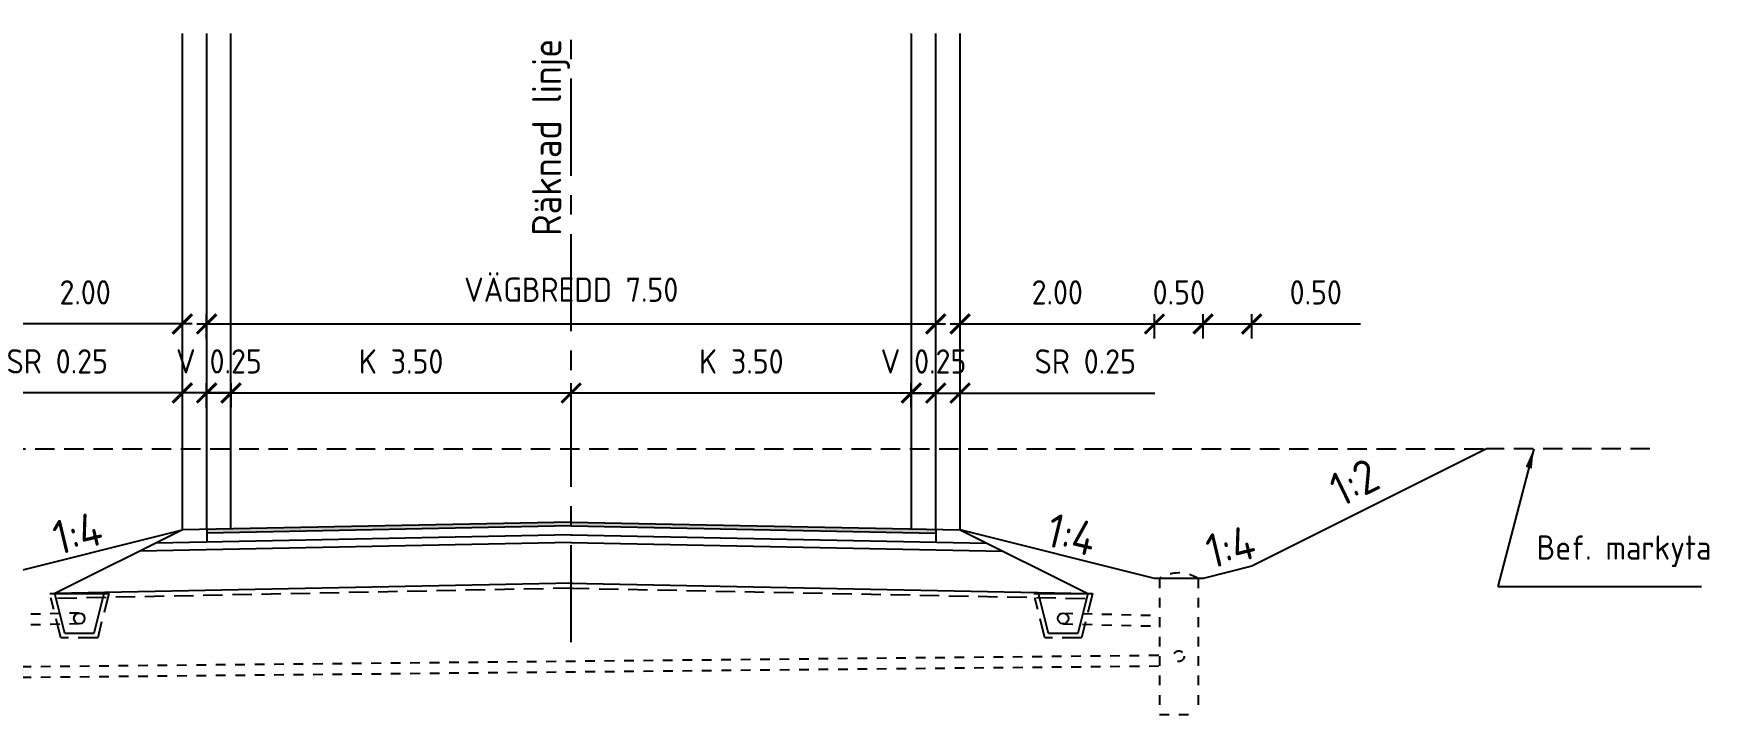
# Model space of a CAD drawing. Header units: metres. Extents: x 166439 to 168621, y 6226863 to 6228959.
# Drawn here: x 166604.68 to 166621.92, y 6226964.7 to 6226971.71 of the extents above; entities that cross this region are included whole.
import ezdxf

# ---------------------------------------------------------------- set-up
doc = ezdxf.new("R2010")
doc.units = ezdxf.units.M
doc.header["$LTSCALE"] = 0.1
doc.header["$MEASUREMENT"] = 0
for name, pattern in [('AA_DASHED_1', [2, 1, -1]), ('CENTER', [16, 10, -2, 2, -2]), ('DASHED_2', [3, 2, -1])]:
    doc.linetypes.add(name, pattern=pattern)
doc.layers.get('0').update_dxf_attribs({"linetype": 'CONTINUOUS'})
doc.layers.get('DEFPOINTS').update_dxf_attribs({"color": 5, "linetype": 'CONTINUOUS'})
for name, color, linetype in [('04_geotextil', 1, 'DASHED_2'), ('04_mått', 4, 'CONTINUOUS'), ('04_topp', 7, 'CONTINUOUS'), ('04_txt', 1, 'CONTINUOUS'), ('04_öb', 4, 'CONTINUOUS'), ('04_överyta', 3, 'CONTINUOUS'), ('3', 3, 'CONTINUOUS'), ('900_CENT', 4, 'CENTER'), ('Brunn_', 4, 'AA_DASHED_1'), ('M-372A', 8, 'DASHED_2'), ('M-373', 4, 'CONTINUOUS')]:
    doc.layers.add(name, color=color, linetype=linetype)
doc.styles.add('ISO', font='iso.shx')
doc.dimstyles.new('BH90$0', dxfattribs={"dimscale": 0.05, "dimtxt": 2.5, "dimasz": 2, "dimexe": 1, "dimexo": 5, "dimgap": 2, "dimtad": 1, "dimzin": 0, "dimdsep": 46, "dimtxsty": 'ISO', "dimblk1": 'ARCHTICK', "dimblk2": 'ARCHTICK', "dimsah": 1, "dimcen": 1.5, "dimdle": 1, "dimadec": 0, "dimazin": 0, "dimtfac": 1, "dimtix": 1, "dimtmove": 0, "dimatfit": 3, "dimfxl": 1.5, "dimfxlon": 1, "dimtolj": 1, "dimtzin": 0, "dimarcsym": 0})
doc.dimstyles.new('BH90$7', dxfattribs={"dimscale": 0.05, "dimtxt": 2.5, "dimasz": 3, "dimexe": 2, "dimexo": 20, "dimgap": 1, "dimtad": 1, "dimzin": 0, "dimdsep": 46, "dimtxsty": 'ISO', "dimblk1": 'OPEN90', "dimblk2": 'OPEN90', "dimsah": 1, "dimcen": 4, "dimdle": 2, "dimadec": 0, "dimazin": 0, "dimtfac": 1, "dimtix": 1, "dimtmove": 0, "dimatfit": 3, "dimfxl": 2, "dimtolj": 1, "dimtzin": 0, "dimarcsym": 0})

# ---------------------------------------------------------------- blocks, each defined once
blk = doc.blocks.new('_ARCHTICK')
at = {"color": 0, "linetype": 'ByBlock', "const_width": 0.15}
blk.add_lwpolyline([(-0.5, -0.5), (0.5, 0.5)], dxfattribs=at)
blk = doc.blocks.new('*D152')
at = {"layer": '04_mått', "color": 0, "lineweight": -2}
for p, q in [((166613.961, 6226967.856), (166613.961, 6226968.106)), ((166614.211, 6226967.856), (166614.211, 6226968.106)), ((166613.961, 6226968.006), (166613.761, 6226968.006)), ((166613.961, 6226968.006), (166614.211, 6226968.006)), ((166614.211, 6226968.006), (166616.216, 6226968.006))]:
    blk.add_line(p, q, dxfattribs=at)
at = {"layer": 'DEFPOINTS', "color": 0}
for p in [(166614.211, 6226968.006), (166613.961, 6226966.526), (166614.211, 6226966.521)]:
    blk.add_point(p, dxfattribs=at)
at = {"layer": '04_mått', "color": 0, "lineweight": -2, "xscale": 0.2, "yscale": 0.2, "zscale": 0.2}
blk.add_blockref('_ARCHTICK', (166613.961, 6226968.006), dxfattribs=at)
at = {"layer": '04_mått', "color": 0, "lineweight": -2, "xscale": 0.2, "yscale": 0.2, "zscale": 0.2, "rotation": 180}
blk.add_blockref('_ARCHTICK', (166614.211, 6226968.006), dxfattribs=at)
at = {"layer": '04_mått', "color": 0, "insert": (166615.499, 6226968.331), "char_height": 0.25, "attachment_point": 5, "style": 'ISO'}
blk.add_mtext('\\A1;{\\Fiso.shx;SR 0.25}', dxfattribs=at)
blk = doc.blocks.new('*D153')
at = {"layer": '04_mått', "color": 0, "lineweight": -2}
for p, q in [((166606.461, 6226968.567), (166606.461, 6226968.817)), ((166613.961, 6226968.567), (166613.961, 6226968.817)), ((166606.361, 6226968.717), (166614.061, 6226968.717))]:
    blk.add_line(p, q, dxfattribs=at)
at = {"layer": 'DEFPOINTS', "color": 0}
for p in [(166613.961, 6226968.717), (166606.461, 6226967.026), (166613.961, 6226966.526)]:
    blk.add_point(p, dxfattribs=at)
at = {"layer": '04_mått', "color": 0, "lineweight": -2, "xscale": 0.2, "yscale": 0.2, "zscale": 0.2, "rotation": 180}
blk.add_blockref('_ARCHTICK', (166606.461, 6226968.717), dxfattribs=at)
at = {"layer": '04_mått', "color": 0, "lineweight": -2, "xscale": 0.2, "yscale": 0.2, "zscale": 0.2}
blk.add_blockref('_ARCHTICK', (166613.961, 6226968.717), dxfattribs=at)
at = {"layer": '04_mått', "color": 0, "insert": (166610.211, 6226969.069), "char_height": 0.25, "attachment_point": 5, "style": 'ISO'}
blk.add_mtext('\\A1;VÄGBREDD 7.50', dxfattribs=at)
blk = doc.blocks.new('*D154')
at = {"layer": '04_mått', "color": 0, "lineweight": -2}
for p, q in [((166614.211, 6226968.567), (166614.211, 6226968.817)), ((166616.211, 6226968.567), (166616.211, 6226968.817)), ((166614.111, 6226968.717), (166616.311, 6226968.717))]:
    blk.add_line(p, q, dxfattribs=at)
at = {"layer": 'DEFPOINTS', "color": 0}
for p in [(166616.211, 6226968.717), (166614.211, 6226966.598), (166616.211, 6226966.098)]:
    blk.add_point(p, dxfattribs=at)
at = {"layer": '04_mått', "color": 0, "lineweight": -2, "xscale": 0.2, "yscale": 0.2, "zscale": 0.2, "rotation": 180}
blk.add_blockref('_ARCHTICK', (166614.211, 6226968.717), dxfattribs=at)
at = {"layer": '04_mått', "color": 0, "lineweight": -2, "xscale": 0.2, "yscale": 0.2, "zscale": 0.2}
blk.add_blockref('_ARCHTICK', (166616.211, 6226968.717), dxfattribs=at)
at = {"layer": '04_mått', "color": 0, "insert": (166615.211, 6226969.042), "char_height": 0.25, "attachment_point": 5, "style": 'ISO'}
blk.add_mtext('\\A1;2.00', dxfattribs=at)
blk = doc.blocks.new('*D155')
at = {"layer": '04_mått', "color": 0, "lineweight": -2}
for p, q in [((166616.211, 6226968.567), (166616.211, 6226968.817)), ((166616.711, 6226968.567), (166616.711, 6226968.817)), ((166616.111, 6226968.717), (166616.811, 6226968.717))]:
    blk.add_line(p, q, dxfattribs=at)
at = {"layer": 'DEFPOINTS', "color": 0}
for p in [(166616.711, 6226968.717), (166616.211, 6226966.098), (166616.711, 6226966.098)]:
    blk.add_point(p, dxfattribs=at)
at = {"layer": '04_mått', "color": 0, "lineweight": -2, "xscale": 0.2, "yscale": 0.2, "zscale": 0.2, "rotation": 180}
blk.add_blockref('_ARCHTICK', (166616.211, 6226968.717), dxfattribs=at)
at = {"layer": '04_mått', "color": 0, "lineweight": -2, "xscale": 0.2, "yscale": 0.2, "zscale": 0.2}
blk.add_blockref('_ARCHTICK', (166616.711, 6226968.717), dxfattribs=at)
at = {"layer": '04_mått', "color": 0, "insert": (166616.461, 6226969.042), "char_height": 0.25, "attachment_point": 5, "style": 'ISO'}
blk.add_mtext('\\A1;0.50', dxfattribs=at)
blk = doc.blocks.new('*D156')
at = {"layer": '04_mått', "color": 0, "lineweight": -2}
for p, q in [((166616.711, 6226968.567), (166616.711, 6226968.817)), ((166617.211, 6226968.567), (166617.211, 6226968.817)), ((166616.611, 6226968.717), (166617.211, 6226968.717)), ((166617.211, 6226968.717), (166618.329, 6226968.717))]:
    blk.add_line(p, q, dxfattribs=at)
at = {"layer": 'DEFPOINTS', "color": 0}
for p in [(166617.211, 6226968.717), (166617.211, 6226966.223), (166616.711, 6226966.098)]:
    blk.add_point(p, dxfattribs=at)
at = {"layer": '04_mått', "color": 0, "lineweight": -2, "xscale": 0.2, "yscale": 0.2, "zscale": 0.2, "rotation": 180}
blk.add_blockref('_ARCHTICK', (166616.711, 6226968.717), dxfattribs=at)
at = {"layer": '04_mått', "color": 0, "lineweight": -2, "xscale": 0.2, "yscale": 0.2, "zscale": 0.2}
blk.add_blockref('_ARCHTICK', (166617.211, 6226968.717), dxfattribs=at)
at = {"layer": '04_mått', "color": 0, "insert": (166617.87, 6226969.042), "char_height": 0.25, "attachment_point": 5, "style": 'ISO'}
blk.add_mtext('\\A1;0.50', dxfattribs=at)
blk = doc.blocks.new('*D157')
at = {"layer": '04_mått', "color": 0, "lineweight": -2}
for p, q in [((166606.711, 6226967.856), (166606.711, 6226968.106)), ((166610.211, 6226967.856), (166610.211, 6226968.106)), ((166610.311, 6226968.006), (166606.611, 6226968.006))]:
    blk.add_line(p, q, dxfattribs=at)
at = {"layer": 'DEFPOINTS', "color": 0}
for p in [(166606.711, 6226968.006), (166606.711, 6226966.407), (166610.211, 6226966.427)]:
    blk.add_point(p, dxfattribs=at)
at = {"layer": '04_mått', "color": 0, "lineweight": -2, "xscale": 0.2, "yscale": 0.2, "zscale": 0.2, "rotation": 180}
blk.add_blockref('_ARCHTICK', (166606.711, 6226968.006), dxfattribs=at)
at = {"layer": '04_mått', "color": 0, "lineweight": -2, "xscale": 0.2, "yscale": 0.2, "zscale": 0.2}
blk.add_blockref('_ARCHTICK', (166610.211, 6226968.006), dxfattribs=at)
at = {"layer": '04_mått', "color": 0, "insert": (166608.461, 6226968.331), "char_height": 0.25, "attachment_point": 5, "style": 'ISO'}
blk.add_mtext('\\A1;K 3.50', dxfattribs=at)
blk = doc.blocks.new('*D158')
at = {"layer": '04_mått', "color": 0, "lineweight": -2}
for p, q in [((166604.211, 6226968.567), (166604.211, 6226968.817)), ((166606.211, 6226968.567), (166606.211, 6226968.817)), ((166606.311, 6226968.717), (166604.111, 6226968.717))]:
    blk.add_line(p, q, dxfattribs=at)
at = {"layer": 'DEFPOINTS', "color": 0}
for p in [(166604.211, 6226968.717), (166604.211, 6226966.598), (166606.211, 6226966.598)]:
    blk.add_point(p, dxfattribs=at)
at = {"layer": '04_mått', "color": 0, "lineweight": -2, "xscale": 0.2, "yscale": 0.2, "zscale": 0.2, "rotation": 180}
blk.add_blockref('_ARCHTICK', (166604.211, 6226968.717), dxfattribs=at)
at = {"layer": '04_mått', "color": 0, "lineweight": -2, "xscale": 0.2, "yscale": 0.2, "zscale": 0.2}
blk.add_blockref('_ARCHTICK', (166606.211, 6226968.717), dxfattribs=at)
at = {"layer": '04_mått', "color": 0, "insert": (166605.211, 6226969.042), "char_height": 0.25, "attachment_point": 5, "style": 'ISO'}
blk.add_mtext('\\A1;2.00', dxfattribs=at)
blk = doc.blocks.new('*D159')
at = {"layer": '04_mått', "color": 0, "lineweight": -2}
for p, q in [((166610.211, 6226967.856), (166610.211, 6226968.106)), ((166613.711, 6226967.856), (166613.711, 6226968.106)), ((166613.811, 6226968.006), (166610.111, 6226968.006))]:
    blk.add_line(p, q, dxfattribs=at)
at = {"layer": 'DEFPOINTS', "color": 0}
for p in [(166610.211, 6226968.006), (166613.711, 6226966.698), (166610.211, 6226966.678)]:
    blk.add_point(p, dxfattribs=at)
at = {"layer": '04_mått', "color": 0, "lineweight": -2, "xscale": 0.2, "yscale": 0.2, "zscale": 0.2, "rotation": 180}
blk.add_blockref('_ARCHTICK', (166610.211, 6226968.006), dxfattribs=at)
at = {"layer": '04_mått', "color": 0, "lineweight": -2, "xscale": 0.2, "yscale": 0.2, "zscale": 0.2}
blk.add_blockref('_ARCHTICK', (166613.711, 6226968.006), dxfattribs=at)
at = {"layer": '04_mått', "color": 0, "insert": (166611.961, 6226968.331), "char_height": 0.25, "attachment_point": 5, "style": 'ISO'}
blk.add_mtext('\\A1;K 3.50', dxfattribs=at)
blk = doc.blocks.new('*D160')
at = {"layer": '04_mått', "color": 0, "lineweight": -2}
for p, q in [((166613.709, 6226967.856), (166613.709, 6226968.106)), ((166613.961, 6226967.856), (166613.961, 6226968.106)), ((166613.709, 6226968.006), (166613.509, 6226968.006)), ((166613.709, 6226968.006), (166613.961, 6226968.006)), ((166613.961, 6226968.006), (166614.161, 6226968.006))]:
    blk.add_line(p, q, dxfattribs=at)
at = {"layer": 'DEFPOINTS', "color": 0}
for p in [(166613.961, 6226968.006), (166613.709, 6226966.608), (166613.961, 6226966.598)]:
    blk.add_point(p, dxfattribs=at)
at = {"layer": '04_mått', "color": 0, "lineweight": -2, "xscale": 0.2, "yscale": 0.2, "zscale": 0.2}
blk.add_blockref('_ARCHTICK', (166613.709, 6226968.006), dxfattribs=at)
at = {"layer": '04_mått', "color": 0, "lineweight": -2, "xscale": 0.2, "yscale": 0.2, "zscale": 0.2, "rotation": 180}
blk.add_blockref('_ARCHTICK', (166613.961, 6226968.006), dxfattribs=at)
at = {"layer": '04_mått', "color": 0, "insert": (166613.835, 6226968.331), "char_height": 0.25, "attachment_point": 5, "style": 'ISO'}
blk.add_mtext('\\A1;V 0.25', dxfattribs=at)
blk = doc.blocks.new('*D165')
at = {"layer": '04_mått', "color": 0, "lineweight": -2}
for p, q in [((166606.211, 6226967.857), (166606.211, 6226968.107)), ((166606.461, 6226967.857), (166606.461, 6226968.107)), ((166606.211, 6226968.007), (166604.206, 6226968.007)), ((166606.461, 6226968.007), (166606.211, 6226968.007)), ((166606.461, 6226968.007), (166606.661, 6226968.007))]:
    blk.add_line(p, q, dxfattribs=at)
at = {"layer": 'DEFPOINTS', "color": 0}
for p in [(166606.211, 6226968.007), (166606.211, 6226966.522), (166606.461, 6226966.527)]:
    blk.add_point(p, dxfattribs=at)
at = {"layer": '04_mått', "color": 0, "lineweight": -2, "xscale": 0.2, "yscale": 0.2, "zscale": 0.2}
for p, rotation in [((166606.211, 6226968.007), 359.9954233463644), ((166606.461, 6226968.007), 179.9954233463644)]:
    blk.add_blockref('_ARCHTICK', p, dxfattribs=dict(at, rotation=rotation))
at = {"layer": '04_mått', "color": 0, "insert": (166604.924, 6226968.332), "char_height": 0.25, "attachment_point": 5, "rotation": 359.9954, "style": 'ISO'}
blk.add_mtext('\\A1;{\\Fiso.shx;SR 0.25}', dxfattribs=at)
blk = doc.blocks.new('*D166')
at = {"layer": '04_mått', "color": 0, "lineweight": -2}
for p, q in [((166606.461, 6226967.857), (166606.461, 6226968.107)), ((166606.713, 6226967.857), (166606.713, 6226968.107)), ((166606.461, 6226968.007), (166606.261, 6226968.007)), ((166606.713, 6226968.007), (166606.461, 6226968.007)), ((166606.713, 6226968.007), (166606.913, 6226968.007))]:
    blk.add_line(p, q, dxfattribs=at)
at = {"layer": 'DEFPOINTS', "color": 0}
for p in [(166606.461, 6226968.007), (166606.461, 6226966.599), (166606.713, 6226966.609)]:
    blk.add_point(p, dxfattribs=at)
at = {"layer": '04_mått', "color": 0, "lineweight": -2, "xscale": 0.2, "yscale": 0.2, "zscale": 0.2}
for p, rotation in [((166606.461, 6226968.007), 359.9954233463644), ((166606.713, 6226968.007), 179.9954233463644)]:
    blk.add_blockref('_ARCHTICK', p, dxfattribs=dict(at, rotation=rotation))
at = {"layer": '04_mått', "color": 0, "insert": (166606.587, 6226968.332), "char_height": 0.25, "attachment_point": 5, "rotation": 359.9954, "style": 'ISO'}
blk.add_mtext('\\A1;V 0.25', dxfattribs=at)

msp = doc.modelspace()

# ---------------------------------------------------------------- hatches: boundary and pattern name
at = {"layer": '04_topp'}
h = msp.add_hatch(color=256, dxfattribs=at)
h.paths.add_polyline_path([(166606.7111, 6226966.6083), (166606.4611, 6226966.6033), (166606.4611, 6226966.5632), (166606.7111, 6226966.5682)])
h.paths.add_polyline_path([(166610.2111, 6226966.6382), (166610.2111, 6226966.6783), (166610.2111, 6226966.6783), (166606.7111, 6226966.6083), (166606.7111, 6226966.5682)])
h.paths.add_polyline_path([(166610.2111, 6226966.6783), (166610.2111, 6226966.6382), (166613.7111, 6226966.5682), (166613.7111, 6226966.6083)])
h.paths.add_polyline_path([(166613.9611, 6226966.6033), (166613.7111, 6226966.6083), (166613.7111, 6226966.5682), (166613.9611, 6226966.5632)])

# ---------------------------------------------------------------- linework, layer by layer
at = {"layer": '04_geotextil'}
for p, q in [((166610.2247, 6226965.9984), (166604.8993, 6226965.8919)), ((166610.1975, 6226965.9984), (166615.5229, 6226965.8919)), ((166604.9618, 6226965.4869), (166604.8587, 6226965.8992)), ((166605.4536, 6226965.9419), (166605.3399, 6226965.4869)), ((166615.0823, 6226965.4869), (166614.9792, 6226965.8992)), ((166615.5741, 6226965.9419), (166615.4604, 6226965.4869)), ((166605.3399, 6226965.4869), (166604.9618, 6226965.4869)), ((166615.4604, 6226965.4869), (166615.0823, 6226965.4869))]:
    msp.add_line(p, q, dxfattribs=at)
at = {"layer": '04_öb'}
for p, q in [((166606.2111, 6226966.5983), (166604.8983, 6226965.9419)), ((166614.2111, 6226966.5983), (166615.5239, 6226965.9419)), ((166610.2153, 6226966.4683), (166605.7735, 6226966.3795)), ((166610.2069, 6226966.4683), (166614.6487, 6226966.3795)), ((166610.2237, 6226966.0484), (166604.8983, 6226965.9419)), ((166610.1985, 6226966.0484), (166615.5239, 6226965.9419)), ((166605.0008, 6226965.5319), (166604.8983, 6226965.9419)), ((166605.4033, 6226965.9419), (166605.3008, 6226965.5319)), ((166615.1214, 6226965.5319), (166615.0189, 6226965.9419)), ((166615.5239, 6226965.9419), (166615.4214, 6226965.5319)), ((166605.3008, 6226965.5319), (166605.0008, 6226965.5319)), ((166615.4214, 6226965.5319), (166615.1214, 6226965.5319))]:
    msp.add_line(p, q, dxfattribs=at)
at = {"layer": '04_överyta'}
for p, q in [((166606.4611, 6226966.6033), (166606.4611, 6226966.4732)), ((166613.9611, 6226966.6033), (166613.9611, 6226966.4732))]:
    msp.add_line(p, q, dxfattribs=at)
at = {"layer": '3'}
for p, q in [((166619.6262, 6226967.4308), (166617.2111, 6226966.2233)), ((166604.2111, 6226966.0986), (166606.2111, 6226966.5985)), ((166610.2137, 6226966.5483), (166605.9402, 6226966.4628)), ((166610.2111, 6226966.6783), (166606.2111, 6226966.5983)), ((166610.2119, 6226966.6383), (166606.4611, 6226966.5632)), ((166610.2085, 6226966.5483), (166614.482, 6226966.4628)), ((166610.2103, 6226966.6383), (166613.9611, 6226966.5632)), ((166610.2111, 6226966.6783), (166614.2111, 6226966.5983)), ((166616.2111, 6226966.0983), (166614.2111, 6226966.5983)), ((166617.2111, 6226966.2233), (166616.7111, 6226966.0983)), ((166616.7111, 6226966.0983), (166616.2111, 6226966.0983))]:
    msp.add_line(p, q, dxfattribs=at)
at = {"layer": '900_CENT'}
msp.add_line((166610.2111, 6226965.4421), (166610.2113, 6226971.7054), dxfattribs=at)
at = {"layer": 'Brunn_', "flags": 128}
for points in [[(166616.2611, 6226966.0983), (166616.2611, 6226964.6983)], [(166616.6611, 6226966.0983), (166616.6611, 6226964.6983)], [(166605.1508, 6226965.7419), (166604.1623, 6226965.7172)], [(166615.2713, 6226965.7415), (166616.2598, 6226965.7167)], [(166605.1508, 6226965.6319), (166604.1623, 6226965.6072)], [(166615.2713, 6226965.6315), (166616.2598, 6226965.6067)], [(166604.155, 6226965.1872), (166616.255, 6226965.3082)], [(166604.1561, 6226965.0772), (166616.2561, 6226965.1982)], [(166616.2611, 6226964.6983), (166616.6611, 6226964.6983)]]:
    msp.add_lwpolyline(points, dxfattribs=at)
at = {"layer": 'Brunn_'}
msp.add_circle((166616.4611, 6226965.2983), 0.055, dxfattribs=at)
msp.add_arc((166616.4611, 6226965.7727), 0.3821, 58.43504, 121.56496, dxfattribs=at)
at = {"layer": 'DEFPOINTS'}
for p, q in [((166606.2111, 6226966.5983), (166606.2113, 6226971.7055)), ((166606.4611, 6226966.6033), (166606.4613, 6226971.7055)), ((166606.7111, 6226966.6083), (166606.7113, 6226971.7055)), ((166613.7111, 6226966.6083), (166613.7113, 6226971.7052)), ((166613.9611, 6226966.6033), (166613.9613, 6226971.7052)), ((166614.2111, 6226966.5983), (166614.2113, 6226971.7052)), ((166604.848, 6226965.9419), (166605.4536, 6226965.9419)), ((166614.9686, 6226965.9419), (166615.5741, 6226965.9419))]:
    msp.add_line(p, q, dxfattribs=at)
at = {"layer": 'M-372A'}
msp.add_line((166621.3082, 6226967.4308), (166619.6262, 6226967.4308), dxfattribs=at)
at = {"layer": 'M-372A', "flags": 128}
msp.add_lwpolyline([(166600.796, 6226967.4314), (166619.6262, 6226967.4308)], dxfattribs=at)
at = {"layer": 'M-373'}
for centre in [(166605.1508, 6226965.6869), (166615.2714, 6226965.6869)]:
    msp.add_circle(centre, 0.055, dxfattribs=at)

# ---------------------------------------------------------------- texts
at = {"layer": '04_mått', "style": 'ISO'}
for s, rotation, p in [('1:2', 25.94328, (166618.1292, 6226966.8275)), ('1:4', 13.57902, (166604.932, 6226966.338)), ('1:4', 346.42098, (166615.0771, 6226966.4378)), ('1:4', 13.52044, (166616.7926, 6226966.1982))]:
    msp.add_text(s, height=0.35, rotation=rotation, dxfattribs=at).set_placement(p)
at = {"layer": '04_mått', "insert": (166620.1428, 6226966.2159), "char_height": 0.25, "attachment_point": 7, "style": 'ISO'}
msp.add_mtext('Bef. markyta', dxfattribs=at)
at = {"layer": '04_txt', "style": 'ISO'}
msp.add_text('Räknad linje', height=0.3, rotation=90, dxfattribs=at).set_placement((166610.1081, 6226969.6222))

# ---------------------------------------------------------------- dimensions: what is measured, and where the dimension line sits
at = {"layer": '04_mått', "color": 4}
dim = msp.add_linear_dim(base=(166613.9611, 6226968.7169), p1=(166606.4611, 6226967.0262), p2=(166613.9611, 6226966.5262), text='VÄGBREDD <>', dimstyle='BH90$0', override={"dimscale": 0.1}, dxfattribs=at)
dim.commit()
dim.dimension.update_dxf_attribs({"geometry": '*D153', "text_midpoint": (166610.2111, 6226969.0687)})
dim = msp.add_linear_dim(base=(166604.2111, 6226968.7169), p1=(166606.2111, 6226966.598), p2=(166604.2111, 6226966.5983), angle=180, dimstyle='BH90$0', override={"dimscale": 0.1}, dxfattribs=at)
dim.commit()
dim.dimension.update_dxf_attribs({"geometry": '*D158', "text_midpoint": (166605.2111, 6226969.0419)})
dim = msp.add_linear_dim(base=(166616.2111, 6226968.7169), p1=(166614.2111, 6226966.598), p2=(166616.2111, 6226966.0983), dimstyle='BH90$0', override={"dimscale": 0.1}, dxfattribs=at)
dim.commit()
dim.dimension.update_dxf_attribs({"geometry": '*D154', "text_midpoint": (166615.2111, 6226969.0419)})
dim = msp.add_linear_dim(base=(166616.7111, 6226968.7169), p1=(166616.2111, 6226966.0983), p2=(166616.7111, 6226966.0983), dimstyle='BH90$0', override={"dimscale": 0.1}, dxfattribs=at)
dim.commit()
dim.dimension.update_dxf_attribs({"geometry": '*D155', "text_midpoint": (166616.4611, 6226968.7169), "dimtype": 160})
at = {"layer": '04_mått'}
dim = msp.add_linear_dim(base=(166617.2111, 6226968.7169), p1=(166616.7111, 6226966.0983), p2=(166617.2111, 6226966.2233), dimstyle='BH90$0', override={"dimscale": 0.1}, dxfattribs=at)
dim.commit()
dim.dimension.update_dxf_attribs({"geometry": '*D156', "text_midpoint": (166617.87, 6226968.7169), "dimtype": 160})
at = {"layer": '04_mått', "color": 4}
dim = msp.add_linear_dim(base=(166606.2112, 6226968.0068), p1=(166606.4611, 6226966.5265), p2=(166606.2111, 6226966.5216), angle=179.99542, text='{\\Fiso.shx;SR <>}', dimstyle='BH90$0', override={"dimscale": 0.1}, dxfattribs=at)
dim.commit()
dim.dimension.update_dxf_attribs({"geometry": '*D165', "text_midpoint": (166604.9237, 6226968.0069), "dimtype": 160})
at = {"layer": '04_mått'}
dim = msp.add_linear_dim(base=(166606.4612, 6226968.0067), p1=(166606.7129, 6226966.6086), p2=(166606.4611, 6226966.5986), angle=179.99542, text='V <>', dimstyle='BH90$0', override={"dimscale": 0.1}, dxfattribs=at)
dim.commit()
dim.dimension.update_dxf_attribs({"geometry": '*D166', "text_midpoint": (166606.5871, 6226968.3317)})
at = {"layer": '04_mått', "color": 4}
for base, p1, p2, picture, middle in [((166606.7111, 6226968.0064), (166610.2111, 6226966.427), (166606.7111, 6226966.407), '*D157', (166608.4611, 6226968.3314)), ((166610.2111, 6226968.0064), (166613.7111, 6226966.6983), (166610.2111, 6226966.6783), '*D159', (166611.9611, 6226968.3314))]:
    dim = msp.add_linear_dim(base=base, p1=p1, p2=p2, angle=180, text='K <>', dimstyle='BH90$0', override={"dimscale": 0.1}, dxfattribs=at)
    dim.commit()
    dim.dimension.update_dxf_attribs({"geometry": picture, "text_midpoint": middle})
at = {"layer": '04_mått'}
dim = msp.add_linear_dim(base=(166613.9611, 6226968.0064), p1=(166613.7093, 6226966.6083), p2=(166613.9611, 6226966.5983), text='V <>', dimstyle='BH90$0', override={"dimscale": 0.1}, dxfattribs=at)
dim.commit()
dim.dimension.update_dxf_attribs({"geometry": '*D160', "text_midpoint": (166613.8352, 6226968.3314)})
at = {"layer": '04_mått', "color": 4}
dim = msp.add_linear_dim(base=(166614.2111, 6226968.0064), p1=(166613.9611, 6226966.5262), p2=(166614.2111, 6226966.5212), text='{\\Fiso.shx;SR <>}', dimstyle='BH90$0', override={"dimscale": 0.1}, dxfattribs=at)
dim.commit()
dim.dimension.update_dxf_attribs({"geometry": '*D152', "text_midpoint": (166615.4986, 6226968.0064), "dimtype": 160})

# ---------------------------------------------------------------- leaders
at = {"layer": '04_mått', "annotation_type": 0, "has_hookline": 1, "hookline_direction": 0, "text_width": 1.6964}
msp.add_leader([(166620.1117, 6226967.4308), (166619.7428, 6226966.0159), (166619.9428, 6226966.0159)], dimstyle='BH90$7', override={"dimscale": 0.1, "dimasz": 2, "dimexe": 1, "dimexo": 5, "dimgap": 2, "dimcen": 1.5, "dimdle": 1}, dxfattribs=at)

doc.saveas('drawing.dxf')
